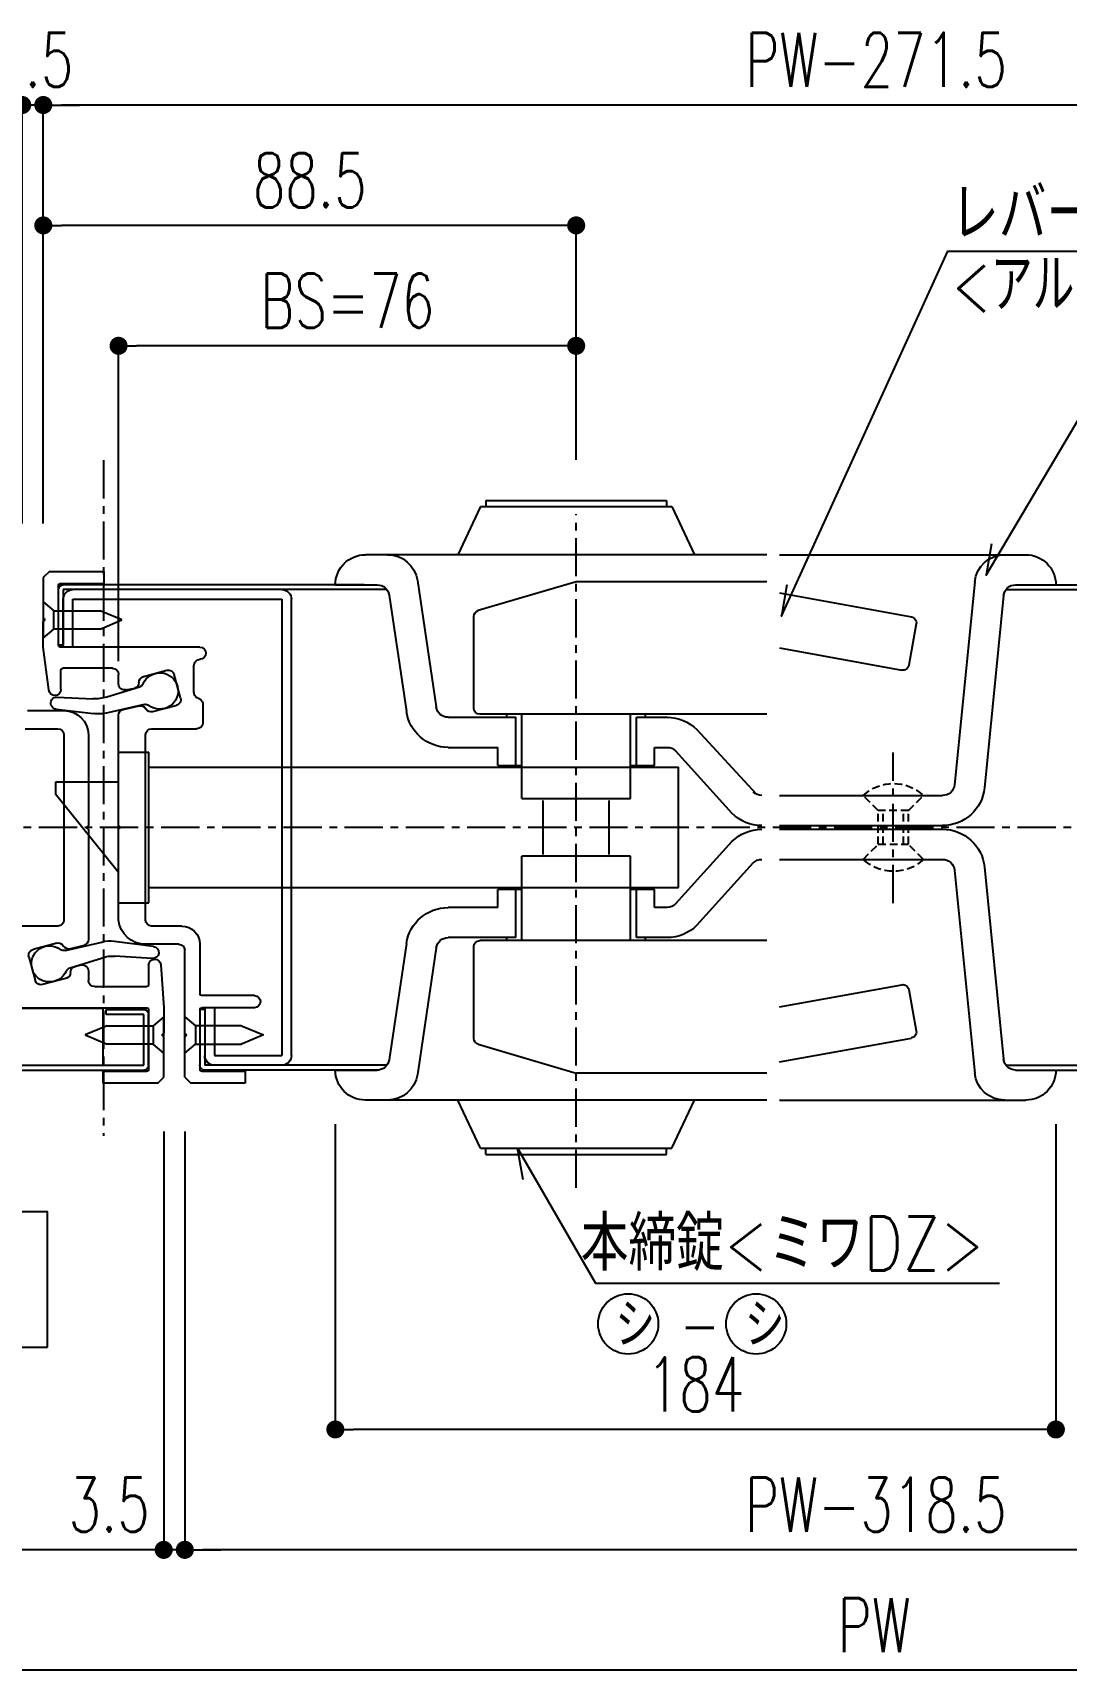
# Model space of a CAD drawing. Extents: x -275225 to 47266, y -41063 to 95295.
# Drawn here: x -223798.4 to -223626.8, y -21635.8 to -21363.8 of the extents above; entities that cross this region are included whole.
import ezdxf

# ---------------------------------------------------------------- set-up
doc = ezdxf.new("R2010")
doc.units = 0
doc.header["$LTSCALE"] = 0.2
doc.header["$PDMODE"] = 99
doc.header["$PDSIZE"] = 5
doc.linetypes.add('CENTER', pattern=[50.8, 31.75, -6.35, 6.35, -6.35])
doc.linetypes.add('HIDDEN', pattern=[9.525, 6.35, -3.175])
for name, color, linetype in [('_P18_製品', 4, 'Continuous'), ('_基準', 1, 'CENTER'), ('_文字', 3, 'Continuous'), ('_製品寸法', 9, 'Continuous'), ('OKAMURA-HIDDEN', 6, 'HIDDEN')]:
    doc.layers.add(name, color=color, linetype=linetype)
doc.styles.add('OKAMURA', font='SIMPLEX.shx', dxfattribs={"width": 0.7, "bigfont": 'BIGFONT.shx'})
doc.dimstyles.new('OKAMURA-003', dxfattribs={"dimscale": 3, "dimtxt": 3, "dimasz": 1, "dimexe": 0, "dimexo": 3, "dimgap": 1, "dimtad": 1, "dimdec": 3, "dimdsep": 46, "dimtxsty": 'OKAMURA', "dimblk1": 'DOT', "dimblk2": 'DOT', "dimsah": 1, "dimcen": 0, "dimclrd": 9, "dimclre": 9, "dimclrt": 3, "dimadec": 0, "dimazin": 0, "dimtfac": 1, "dimtdec": 3, "dimtix": 1, "dimtmove": 2, "dimatfit": 3, "dimldrblk": 'NONE', "dimfxl": 0, "dimtolj": 1, "dimarcsym": 0})

# ---------------------------------------------------------------- blocks, each defined once
blk = doc.blocks.new('_DOT')
at = {"color": 0, "linetype": 'ByBlock'}
blk.add_line((-0.5, 0), (-1, 0), dxfattribs=at)
at = {"color": 0, "linetype": 'ByBlock', "const_width": 0.5}
blk.add_lwpolyline([(-0.25, 0, 1), (0.25, 0, 1)], format="xyb", close=True, dxfattribs=at)
blk = doc.blocks.new('*D744')
at = {"layer": '_製品寸法', "color": 9, "lineweight": -2, "transparency": 16777216}
for p, q in [((-412, 50.5), (-412, 100)), ((-326.5, 100), (-409, 100)), ((-323.5, 61.05), (-323.5, 100))]:
    blk.add_line(p, q, dxfattribs=at)
at = {"layer": 'Defpoints', "color": 0, "transparency": 16777216}
for p in [(-412, 100), (-323.5, 52.05), (-412, 41.5)]:
    blk.add_point(p, dxfattribs=at)
at = {"layer": '_製品寸法', "color": 9, "lineweight": -2, "transparency": 16777216, "xscale": 3, "yscale": 3, "zscale": 3, "rotation": 180}
blk.add_blockref('_DOT', (-412, 100), dxfattribs=at)
at = {"layer": '_製品寸法', "color": 9, "lineweight": -2, "transparency": 16777216, "xscale": 3, "yscale": 3, "zscale": 3}
blk.add_blockref('_DOT', (-323.5, 100), dxfattribs=at)
at = {"layer": '_製品寸法', "color": 3, "transparency": 16777216, "insert": (-367.75, 107.5), "char_height": 9, "attachment_point": 5, "style": 'OKAMURA'}
blk.add_mtext('\\A1;88.5', dxfattribs=at)
blk = doc.blocks.new('_None')
blk = doc.blocks.new('*D745')
at = {"layer": '_製品寸法', "color": 9, "lineweight": -2, "transparency": 16777216}
for p, q in [((-399.5, 27.63), (-399.5, 80)), ((-326.5, 80), (-396.5, 80)), ((-323.5, 61.05), (-323.5, 80))]:
    blk.add_line(p, q, dxfattribs=at)
at = {"layer": 'Defpoints', "color": 0, "transparency": 16777216}
for p in [(-399.5, 80), (-323.5, 52.05), (-399.5, 18.63)]:
    blk.add_point(p, dxfattribs=at)
at = {"layer": '_製品寸法', "color": 9, "lineweight": -2, "transparency": 16777216, "xscale": 3, "yscale": 3, "zscale": 3, "rotation": 180}
blk.add_blockref('_DOT', (-399.5, 80), dxfattribs=at)
at = {"layer": '_製品寸法', "color": 9, "lineweight": -2, "transparency": 16777216, "xscale": 3, "yscale": 3, "zscale": 3}
blk.add_blockref('_DOT', (-323.5, 80), dxfattribs=at)
at = {"layer": '_製品寸法', "color": 3, "transparency": 16777216, "insert": (-361.5, 87.5), "char_height": 9, "attachment_point": 5, "style": 'OKAMURA'}
blk.add_mtext('\\A1;BS=76', dxfattribs=at)
blk = doc.blocks.new('*D748')
at = {"layer": '_製品寸法', "color": 9, "lineweight": -2, "transparency": 16777216}
for p, q in [((-392, -50.49), (-392, -120)), ((-388.5, -50.49), (-388.5, -120)), ((-395, -120), (-398, -120)), ((-388.5, -120), (-392, -120)), ((-385.5, -120), (-382.5, -120))]:
    blk.add_line(p, q, dxfattribs=at)
at = {"layer": 'Defpoints', "color": 0, "transparency": 16777216}
for p in [(-392, -41.49), (-388.5, -41.49), (-392, -120)]:
    blk.add_point(p, dxfattribs=at)
at = {"layer": '_製品寸法', "color": 9, "lineweight": -2, "transparency": 16777216, "xscale": 3, "yscale": 3, "zscale": 3}
blk.add_blockref('_DOT', (-392, -120), dxfattribs=at)
at = {"layer": '_製品寸法', "color": 9, "lineweight": -2, "transparency": 16777216, "xscale": 3, "yscale": 3, "zscale": 3, "rotation": 180}
blk.add_blockref('_DOT', (-388.5, -120), dxfattribs=at)
at = {"layer": '_製品寸法', "color": 3, "transparency": 16777216, "insert": (-401.07, -112.5), "char_height": 9, "attachment_point": 5, "style": 'OKAMURA'}
blk.add_mtext('\\A1;3.5', dxfattribs=at)
blk = doc.blocks.new('*D751')
at = {"layer": '_製品寸法', "color": 9, "lineweight": -2, "transparency": 16777216}
for p, q in [((-411.999878, 50.495076), (-411.999878, 120)), ((-138.383728, 120), (-408.999878, 120)), ((-135.383728, 50.495072), (-135.383728, 120))]:
    blk.add_line(p, q, dxfattribs=at)
at = {"layer": 'Defpoints', "color": 0, "transparency": 16777216}
for p in [(-411.999878, 120), (-411.999878, 41.495076), (-135.383728, 41.495072)]:
    blk.add_point(p, dxfattribs=at)
at = {"layer": '_製品寸法', "color": 9, "lineweight": -2, "transparency": 16777216, "xscale": 3, "yscale": 3, "zscale": 3, "rotation": 180}
blk.add_blockref('_DOT', (-411.999878, 120), dxfattribs=at)
at = {"layer": '_製品寸法', "color": 9, "lineweight": -2, "transparency": 16777216, "xscale": 3, "yscale": 3, "zscale": 3}
blk.add_blockref('_DOT', (-135.383728, 120), dxfattribs=at)
at = {"layer": '_製品寸法', "color": 3, "transparency": 16777216, "insert": (-273.691803, 127.5), "char_height": 9, "attachment_point": 5, "style": 'OKAMURA'}
blk.add_mtext('\\A1;PW-271.5', dxfattribs=at)
blk = doc.blocks.new('*D752')
at = {"layer": '_製品寸法', "color": 9, "lineweight": -2, "transparency": 16777216}
for p, q in [((-418.499878, 120), (-421.499878, 120)), ((-415.499878, 50.495503), (-415.499878, 120)), ((-411.999878, 120), (-415.499878, 120)), ((-411.999878, 50.495076), (-411.999878, 120)), ((-408.999878, 120), (-405.999878, 120))]:
    blk.add_line(p, q, dxfattribs=at)
at = {"layer": 'Defpoints', "color": 0, "transparency": 16777216}
for p in [(-415.499878, 120), (-415.499878, 41.495503), (-411.999878, 41.495076)]:
    blk.add_point(p, dxfattribs=at)
at = {"layer": '_製品寸法', "color": 9, "lineweight": -2, "transparency": 16777216, "xscale": 3, "yscale": 3, "zscale": 3}
blk.add_blockref('_DOT', (-415.499878, 120), dxfattribs=at)
at = {"layer": '_製品寸法', "color": 9, "lineweight": -2, "transparency": 16777216, "xscale": 3, "yscale": 3, "zscale": 3, "rotation": 180}
blk.add_blockref('_DOT', (-411.999878, 120), dxfattribs=at)
at = {"layer": '_製品寸法', "color": 3, "transparency": 16777216, "insert": (-413.749878, 127.5), "char_height": 9, "attachment_point": 5, "style": 'OKAMURA'}
blk.add_mtext('\\A1;3.5', dxfattribs=at)
blk = doc.blocks.new('*D754')
at = {"layer": '_製品寸法', "color": 9, "lineweight": -2, "transparency": 16777216}
for p, q in [((-547.999878, -50.495056), (-547.999878, -140)), ((0, -50.495056), (0, -140)), ((-3, -140), (-544.999878, -140))]:
    blk.add_line(p, q, dxfattribs=at)
at = {"layer": 'Defpoints', "color": 0, "transparency": 16777216}
for p in [(-547.999878, -41.495056), (0, -41.495056), (-547.999878, -140)]:
    blk.add_point(p, dxfattribs=at)
at = {"layer": '_製品寸法', "color": 9, "lineweight": -2, "transparency": 16777216, "xscale": 3, "yscale": 3, "zscale": 3, "rotation": 180}
blk.add_blockref('_DOT', (-547.999878, -140), dxfattribs=at)
at = {"layer": '_製品寸法', "color": 9, "lineweight": -2, "transparency": 16777216, "xscale": 3, "yscale": 3, "zscale": 3}
blk.add_blockref('_DOT', (0, -140), dxfattribs=at)
at = {"layer": '_製品寸法', "color": 3, "transparency": 16777216, "insert": (-273.999939, -132.5), "char_height": 9, "attachment_point": 5, "style": 'OKAMURA'}
blk.add_mtext('\\A1;PW', dxfattribs=at)
blk = doc.blocks.new('*D755')
at = {"layer": '_製品寸法', "color": 9, "lineweight": -2, "transparency": 16777216}
for p, q in [((-548, -50.5), (-548, -120)), ((-392, -50.49), (-392, -120)), ((-395, -120), (-545, -120))]:
    blk.add_line(p, q, dxfattribs=at)
at = {"layer": 'Defpoints', "color": 0, "transparency": 16777216}
for p in [(-548, -41.5), (-392, -41.49), (-548, -120)]:
    blk.add_point(p, dxfattribs=at)
at = {"layer": '_製品寸法', "color": 9, "lineweight": -2, "transparency": 16777216, "xscale": 3, "yscale": 3, "zscale": 3, "rotation": 180}
blk.add_blockref('_DOT', (-548, -120), dxfattribs=at)
at = {"layer": '_製品寸法', "color": 9, "lineweight": -2, "transparency": 16777216, "xscale": 3, "yscale": 3, "zscale": 3}
blk.add_blockref('_DOT', (-392, -120), dxfattribs=at)
at = {"layer": '_製品寸法', "color": 3, "transparency": 16777216, "insert": (-470, -112.5), "char_height": 9, "attachment_point": 5, "style": 'OKAMURA'}
blk.add_mtext('\\A1;156', dxfattribs=at)
blk = doc.blocks.new('*D756')
at = {"layer": '_製品寸法', "color": 9, "lineweight": -2, "transparency": 16777216}
for p, q in [((-363.5, -49.3), (-363.5, -100)), ((-243.83, -49.3), (-243.83, -100)), ((-246.83, -100), (-360.5, -100))]:
    blk.add_line(p, q, dxfattribs=at)
at = {"layer": 'Defpoints', "color": 0, "transparency": 16777216}
for p in [(-363.5, -40.3), (-243.83, -40.3), (-363.5, -100)]:
    blk.add_point(p, dxfattribs=at)
at = {"layer": '_製品寸法', "color": 9, "lineweight": -2, "transparency": 16777216, "xscale": 3, "yscale": 3, "zscale": 3, "rotation": 180}
blk.add_blockref('_DOT', (-363.5, -100), dxfattribs=at)
at = {"layer": '_製品寸法', "color": 9, "lineweight": -2, "transparency": 16777216, "xscale": 3, "yscale": 3, "zscale": 3}
blk.add_blockref('_DOT', (-243.83, -100), dxfattribs=at)
at = {"layer": '_製品寸法', "color": 3, "transparency": 16777216, "insert": (-303.67, -92.5), "char_height": 9, "attachment_point": 5, "style": 'OKAMURA'}
blk.add_mtext('\\A1;184', dxfattribs=at)
blk = doc.blocks.new('A$C50CE285F')
at = {"layer": '_P18_製品'}
for p, q in [((307.62, 53.3), (303.86, 45.3)), ((339.37, 53.3), (307.62, 53.3)), ((338.5, 54.3), (308.5, 54.3)), ((308.5, 54.3), (308.5, 53.3)), ((338.5, 54.3), (338.5, 53.3)), ((339.37, 53.3), (343.14, 45.3)), ((252.32, 45.3), (248.83, 45.3)), ((289.72, 45.3), (252.35, 45.3)), ((291.82, 45.3), (358.5, 45.3)), ((257.29, 40.81), (260.65, 7.1)), ((349.87, 41.03), (346.75, 20.01)), ((410.99, 42.5), (401.95, 42.5)), ((401.95, 42.5), (401.95, 40.49)), ((410.99, 42.5), (412, 41.5)), ((412, 41.5), (412, 34.77)), ((243.83, 40.3), (138.7, 40.3)), ((252.12, 39.5), (138.7, 39.5)), ((250.51, 40.3), (243.83, 40.3)), ((252.5, 38.5), (255.68, 6.59)), ((289.72, 38.96), (267.82, 34.98)), ((291.82, 40.8), (323.5, 40.8)), ((323.5, 40.8), (339.78, 36.01)), ((354.56, 38.59), (351.7, 19.27)), ((354.94, 39.5), (408.68, 39.5)), ((363.5, 40.3), (356.54, 40.3)), ((358.69, 40.3), (408.68, 40.3)), ((401.95, 40.49), (409.19, 40.49)), ((408.68, 39.5), (408.68, 30.25)), ((409.49, 30.25), (409.49, 40.2)), ((409.49, 30.25), (409.49, 39.5)), ((370.8, -37.89), (370.8, 37.89)), ((372.4, 37.89), (372.4, -37.89)), ((407.08, 37.89), (372.4, 37.89)), ((407.08, 29.95), (407.08, 37.89)), ((408.68, 29.95), (408.68, 37.89)), ((412, 37.49), (412, 31.46)), ((267.01, 33.81), (268.26, 26.93)), ((340.5, 19.8), (340.5, 35.05)), ((412, 34.77), (411.7, 34.47)), ((412, 34.17), (411.7, 34.47)), ((412, 29.95), (412, 34.17)), ((386, 29.95), (409.19, 29.95)), ((408.68, 30.25), (409.49, 30.25)), ((411.1, 22.84), (412, 29.95)), ((289.72, 29.81), (269.43, 26.12)), ((385.97, 27.94), (386, 27.94)), ((386.98, 22.41), (386.98, 26.93)), ((389.2, 21.51), (390.24, 25.4)), ((395.5, 25.03), (391.47, 26.11)), ((399.5, 23.83), (399.5, 25.43)), ((400.5, 26.43), (408.78, 26.43)), ((409.09, 22.91), (409.09, 26.13)), ((372.4, 23.92), (372.4, -16.08)), ((396.03, 23.31), (401.44, 21.65)), ((398.24, 22.86), (396.76, 23.13)), ((385.47, 17.39), (385.47, 20.4)), ((386, 21.29), (386.45, 21.53)), ((393.82, 19.23), (389.91, 20.28)), ((395.26, 20.42), (401.29, 19.03)), ((398.76, 19.6), (396.09, 20.19)), ((409.87, 19.66), (403.66, 18.91)), ((409.69, 21.66), (403.8, 21.36)), ((414.61, 19.4), (408.58, 19.4)), ((291.82, 18.8), (339.5, 18.8)), ((313.5, 18.3), (308.4, 18.3)), ((312, 18.3), (312, 18.8)), ((313.5, 10.3), (313.5, 18.3)), ((314.5, 4.8), (314.5, 18.8)), ((332.5, 4.8), (332.5, 18.8)), ((333.5, 10.3), (333.5, 18.3)), ((344.77, 18.3), (333.5, 18.3)), ((335, 18.3), (335, 18.8)), ((394.01, 16.38), (386.48, 16.38)), ((399.5, 0.3), (399.5, 18.63)), ((415, 16.38), (409.59, 16.38)), ((293.56, 5.51), (303.45, 16.25)), ((395.02, -15.38), (395.02, 15.38)), ((404.5, 15.38), (404.5, 0.3)), ((408.58, 15.38), (408.58, -15.38)), ((306.98, 12.71), (297.62, 2.35)), ((310.5, 13.3), (308.4, 13.3)), ((310.5, 10.3), (310.5, 13.3)), ((344.77, 13.3), (336.5, 13.3)), ((336.5, 10.3), (336.5, 13.3)), ((394.5, -12.5), (394.5, 12.5)), ((399.5, 12.5), (394.5, 12.5)), ((399.5, -12.5), (399.5, 12.5)), ((394.5, 10), (306.5, 10)), ((306.5, -10), (306.5, 10)), ((314.5, 10.3), (310.5, 10.3)), ((336.5, 10.3), (332.5, 10.3)), ((399.5, 7.5), (409.98, 7.5)), ((399.5, -7.5), (409.98, 5.5)), ((409.98, 7.5), (409.98, 5.5)), ((289.72, 5.3), (262.64, 5.3)), ((332.5, 4.8), (314.5, 4.8)), ((318, -4.5), (318, 4.5)), ((329, -4.5), (329, 4.5)), ((289.72, 0.3), (262.64, 0.3)), ((399.5, 0.3), (399.2, 0)), ((399.5, 0.3), (399.2, 0)), ((399.5, -0.3), (399.2, 0)), ((404.5, 0.3), (404.8, 0)), ((289.72, -0.3), (262.64, -0.3)), ((297.62, -2.35), (306.98, -12.71)), ((399.5, -0.3), (399.2, 0)), ((399.5, -15.38), (399.5, -0.3)), ((399.5, -11.3), (399.5, -0.6)), ((404.5, -0.3), (404.8, 0)), ((404.5, -0.3), (404.5, -18.63)), ((289.72, -5.3), (262.64, -5.3)), ((314.5, -18.8), (314.5, -4.8)), ((314.5, -4.8), (332.5, -4.8)), ((332.5, -18.8), (332.5, -4.8)), ((255.68, -6.59), (252.5, -38.5)), ((260.65, -7.1), (257.35, -40.3)), ((303.45, -16.25), (294.08, -5.88)), ((394.5, -10), (306.5, -10)), ((310.5, -13.3), (310.5, -10.3)), ((310.5, -10.3), (314.5, -10.3)), ((313.5, -18.3), (313.5, -10.3)), ((332.5, -10.3), (336.5, -10.3)), ((333.5, -18.3), (333.5, -10.3)), ((336.5, -13.3), (336.5, -10.3)), ((308.4, -13.3), (310.5, -13.3)), ((336.5, -13.3), (344.77, -13.3)), ((399.5, -12.5), (394.5, -12.5)), ((291.82, -18.8), (339.5, -18.8)), ((308.4, -18.3), (313.5, -18.3)), ((312, -18.8), (312, -18.3)), ((333.5, -18.3), (344.77, -18.3)), ((335, -18.8), (335, -18.3)), ((389, -16.38), (394.01, -16.38)), ((393.7, -19.78), (400.23, -18.92)), ((408.34, -20.42), (402.26, -19.04)), ((409.59, -16.38), (417.01, -16.38)), ((340.5, -35.05), (340.5, -19.8)), ((346.75, -20.01), (349.76, -40.3)), ((351.7, -19.27), (354.56, -38.59)), ((385.99, -19.4), (385.99, -27.64)), ((388.5, -34.17), (388.5, -20.4)), ((389.5, -19.4), (395.02, -19.4)), ((393.91, -21.78), (400.11, -21.38)), ((407.56, -23.31), (402.19, -21.67)), ((405.24, -19.6), (407.5, -20.19)), ((409.77, -19.23), (413.69, -20.28)), ((414.4, -21.51), (413.36, -25.39)), ((392.5, -22.84), (392, -29.95)), ((394.51, -22.91), (394.51, -26.13)), ((404.5, -23.83), (404.5, -25.43)), ((405.76, -22.86), (406.84, -23.13)), ((268.26, -26.93), (267.01, -33.81)), ((289.72, -29.81), (269.43, -26.12)), ((403.49, -26.43), (394.81, -26.43)), ((408.1, -25.03), (412.13, -26.11)), ((376.94, -27.94), (385.69, -27.94)), ((376.94, -29.95), (385.69, -29.95)), ((383.58, -29.95), (383.58, -37.89)), ((385.18, -29.95), (385.18, -37.89)), ((385.18, -30.25), (385.18, -39.5)), ((385.18, -30.25), (385.99, -30.25)), ((385.99, -30.25), (385.99, -40.2)), ((385.99, -30.25), (385.99, -39.5)), ((388.5, -37.49), (388.5, -31.46)), ((392, -29.95), (392, -34.17)), ((392, -37.49), (392, -31.46)), ((394.51, -30.25), (394.51, -40.2)), ((394.51, -39.5), (394.51, -31.05)), ((416.99, -29.95), (394.81, -29.95)), ((401.55, -30.25), (395.32, -30.25)), ((395.32, -31.05), (401.55, -31.05)), ((395.32, -39.5), (395.32, -31.05)), ((401.55, -31.05), (401.55, -30.25)), ((537.5, -30), (402.05, -30)), ((402.05, -39.5), (402.05, -30)), ((289.72, -38.96), (267.82, -34.98)), ((388.5, -34.17), (388.2, -34.47)), ((388.5, -34.77), (388.2, -34.47)), ((388.5, -41.49), (388.5, -34.77)), ((392, -34.17), (392.3, -34.47)), ((392, -34.77), (392.3, -34.47)), ((392, -41.49), (392, -34.77)), ((339.78, -36.01), (326.9, -39.8)), ((383.58, -37.89), (372.4, -37.89)), ((252.12, -39.5), (162.32, -39.5)), ((243.83, -40.3), (162.32, -40.3)), ((250.51, -40.3), (243.83, -40.3)), ((257.35, -40.3), (257.29, -40.81)), ((291.82, -40.8), (323.5, -40.8)), ((326.9, -39.8), (323.5, -40.8)), ((349.76, -40.3), (349.87, -41.03)), ((354.94, -39.5), (385.18, -39.5)), ((356.16, -40.3), (385.18, -40.3)), ((363.5, -40.3), (356.54, -40.3)), ((385.69, -40.49), (378.45, -40.49)), ((378.45, -40.49), (378.45, -42.5)), ((402.05, -40.49), (394.81, -40.49)), ((545.2, -39.5), (395.32, -39.5)), ((545.18, -40.3), (395.32, -40.3)), ((402.05, -42.5), (402.05, -40.49)), ((378.45, -42.5), (387.49, -42.5)), ((388.5, -41.5), (387.49, -42.5)), ((393, -42.5), (392, -41.49)), ((393, -42.5), (402.05, -42.5)), ((252.32, -45.3), (248.83, -45.3)), ((289.72, -45.3), (252.3, -45.3)), ((291.82, -45.3), (358.5, -45.3)), ((307.62, -53.3), (303.86, -45.3)), ((339.37, -53.3), (343.14, -45.3)), ((339.37, -53.3), (307.62, -53.3)), ((308.5, -54.3), (308.5, -53.3)), ((338.5, -54.3), (308.5, -54.3)), ((338.5, -54.3), (338.5, -53.3))]:
    blk.add_line(p, q, dxfattribs=at)
at = {"layer": '_P18_製品', "color": 6}
for p, q in [((398.94, 34.47), (402.57, 35.98)), ((410.24, 35.98), (402.57, 35.98)), ((412, 37.49), (410.24, 35.98)), ((410.24, 32.96), (410.24, 35.98)), ((402.57, 32.96), (398.94, 34.47)), ((402.57, 32.96), (410.24, 32.96)), ((412, 31.46), (410.24, 32.96)), ((388.5, -31.46), (386.74, -32.96)), ((392, -31.46), (393.76, -32.96)), ((379.07, -32.96), (375.44, -34.47)), ((375.44, -34.47), (379.07, -35.98)), ((379.07, -32.96), (386.74, -32.96)), ((386.74, -32.96), (386.74, -35.98)), ((401.42, -32.96), (393.76, -32.96)), ((393.76, -32.96), (393.76, -35.98)), ((401.42, -32.96), (405.06, -34.47)), ((405.06, -34.47), (401.42, -35.98)), ((386.74, -35.98), (379.07, -35.98)), ((388.5, -37.49), (386.74, -35.98)), ((392, -37.49), (393.76, -35.98)), ((393.76, -35.98), (401.42, -35.98))]:
    blk.add_line(p, q, dxfattribs=at)
at = {"layer": '_P18_製品'}
for centre, radius, start, end in [((248.83, 40.3), 5, 90, 180), ((252.32, 40.3), 5, 5.8542, 90), ((354.81, 40.3), 5, 90, 171.573), ((358.5, 40.3), 5, 0, 90), ((250.51, 38.3), 2, 5.8528, 90), ((356.54, 38.3), 2, 90, 171.5731), ((372.4, 37.89), 1.61, 90, 180), ((407.08, 37.89), 1.61, 0, 90), ((408.68, 39.5), 0.804, 0, 90), ((409.2, 40.2), 0.292, 0.3188, 91.7971), ((339.5, 35.05), 1, 0, 73.6093), ((268, 33.99), 1, 100.3086, 190.3143), ((386, 28.94), 1, 90, 180), ((409.19, 30.25), 0.301, 270, 0), ((386, 28.94), 1, 180, 270), ((385.97, 26.93), 1, 0, 90), ((269.25, 27.11), 1, 190.3106, 280.3123), ((392.63, 22.67), 3.01, 23.4075, 306.5925), ((391.21, 25.14), 1.01, 74.9925, 164.9914), ((395.12, 24.09), 1.01, 359.4646, 74.989), ((400.5, 25.43), 1, 90, 180), ((408.78, 26.13), 0.301, 0, 90), ((385.97, 22.41), 1, 298.0639, 0), ((396.32, 24.27), 1, 203.4068, 253.3539), ((397.13, 24.07), 1.01, 179.4682, 254.9942), ((398.49, 23.83), 1, 254.9997, 0), ((410.09, 22.91), 1.01, 180.0453, 356.0455), ((339.5, 19.8), 1, 270, 0), ((344.77, 20.3), 2, 270, 351.5731), ((344.78, 20.3), 7, 269.9926, 351.5709), ((386.48, 20.4), 1, 118.0761, 180), ((390.17, 21.25), 1.01, 164.9937, 254.9942), ((394.08, 20.2), 1.01, 255.0164, 330.5406), ((395.03, 19.45), 1, 76.647, 126.5925), ((395.83, 19.22), 1, 74.9881, 150.5105), ((398.49, 18.63), 1.01, 359.9903, 74.9906), ((403.44, 28.03), 6.68, 252.5601, 273.0746), ((408.57, 15.33), 4.07, 89.8731, 179.2499), ((409.78, 20.66), 1, 275, 95.0017), ((308.4, 11.3), 7, 90.0082, 135.0083), ((386.48, 17.39), 1, 180, 270), ((394.01, 15.38), 1, 0, 90), ((402.83, 25.53), 6.68, 256.6637, 277.1819), ((409.59, 15.38), 1, 90, 180), ((308.4, 11.3), 2, 90, 135.0009), ((262.64, 7.3), 7, 185.8548, 270), ((262.64, 7.3), 2, 185.8563, 270), ((292.67, 7.3), 2, 270, 314.9997), ((292.67, 7.3), 7, 270, 314.9999), ((262.64, -7.3), 7, 90, 174.144), ((292.67, -7.3), 7, 45.0058, 90.0057), ((262.64, -7.3), 2, 90, 174.1449), ((292.67, -7.3), 2, 45.0003, 90), ((308.4, -11.3), 2, 224.9798, 269.9799), ((344.78, -20.3), 7, 8.4297, 90.0074), ((308.4, -11.3), 7, 224.9999, 270), ((394.01, -15.38), 1, 270, 0), ((395.08, -14.96), 4.44, 269.1643, 354.6018), ((409.59, -15.38), 1, 180, 270), ((339.5, -19.8), 1, 0, 90), ((344.77, -20.3), 2, 8.4217, 90), ((389, -19.4), 3.01, 90, 180), ((401.01, -23.32), 4.47, 73.6751, 100.0384), ((405.5, -18.63), 1.01, 179.9866, 254.987), ((389.5, -20.4), 1, 90, 180), ((393.81, -20.78), 1, 96.0033, 276.0016), ((400.51, -26.11), 4.75, 69.2916, 94.8464), ((407.76, -19.21), 1, 254.9899, 330.5123), ((410.97, -22.67), 3.01, 203.4071, 126.5925), ((408.57, -19.45), 1, 256.6453, 306.5925), ((409.51, -20.2), 1.01, 75.016, 150.5395), ((413.43, -21.25), 1.01, 344.9938, 74.996), ((393.51, -22.91), 1.01, 0.044, 176.0439), ((405.5, -23.83), 1, 75.0015, 180), ((406.46, -24.07), 1.01, 359.4718, 74.9942), ((408.47, -24.09), 1.01, 179.4669, 254.9889), ((407.28, -24.27), 1, 23.4078, 73.3557), ((269.25, -27.11), 1, 79.6895, 169.693), ((394.81, -26.13), 0.301, 180, 270), ((403.49, -25.43), 1, 270, 0), ((412.39, -25.13), 1.01, 254.9962, 344.9927), ((376.94, -28.94), 1, 90, 180), ((376.94, -28.94), 1, 180, 270), ((385.69, -27.64), 0.301, 270, 0), ((385.69, -30.25), 0.301, 0, 90), ((394.81, -30.25), 0.301, 90, 180), ((395.32, -31.05), 0.804, 90, 180), ((268, -33.99), 1, 169.6896, 259.6946), ((339.5, -35.05), 1, 286.3865, 0), ((372.4, -37.89), 1.61, 180, 270), ((383.58, -37.89), 1.61, 270, 0), ((248.83, -40.3), 5, 180, 270), ((250.51, -38.3), 2, 270, 354.1431), ((356.54, -38.3), 2, 188.4257, 270), ((358.5, -40.3), 5, 270, 0), ((385.18, -39.5), 0.804, 270, 0), ((385.69, -40.2), 0.292, 268.2307, 359.6863), ((395.32, -39.5), 0.804, 180, 270), ((394.8, -40.2), 0.292, 180.3137, 271.7693), ((252.32, -40.3), 5, 270, 354.1431), ((354.81, -40.3), 5, 188.4299, 270)]:
    blk.add_arc(centre, radius, start, end, dxfattribs=at)
at = {"layer": '_基準'}
for p, q in [((402, 60.99), (402, -51.25)), ((323.5, -59.89), (323.5, 52.05)), ((270.83, -12.57), (270.83, 12.47)), ((0, 0), (548, 0))]:
    blk.add_line(p, q, dxfattribs=at)
at = {"layer": 'OKAMURA-HIDDEN'}
for p, q in [((268.33, 2.8), (265.83, 5.3)), ((268.33, -2.8), (268.33, 2.8)), ((268.33, 2.8), (273.33, 2.8)), ((269.13, -2.8), (269.13, 2.8)), ((272.53, -2.8), (272.53, 2.8)), ((273.33, 2.8), (275.83, 5.3)), ((273.33, -2.8), (273.33, 2.8)), ((265.83, -5.3), (268.33, -2.8)), ((273.33, -2.8), (268.33, -2.8)), ((275.83, -5.3), (273.33, -2.8))]:
    blk.add_line(p, q, dxfattribs=at)
for centre, start, end in [((270.83, 0.05), 46.3972, 133.6042), ((270.83, -0.05), 226.3972, 313.6031)]:
    blk.add_arc(centre, 7.25, start, end, dxfattribs=at)
blk = doc.blocks.new('*D757')
at = {"layer": '_製品寸法', "color": 9, "lineweight": -2, "transparency": 16777216}
for p, q in [((-388.499695, -50.494534), (-388.499695, -120)), ((-158.999695, -50.49501), (-158.999695, -120)), ((-161.999695, -120), (-385.499695, -120))]:
    blk.add_line(p, q, dxfattribs=at)
at = {"layer": 'Defpoints', "color": 0, "transparency": 16777216}
for p in [(-388.499695, -41.494534), (-158.999695, -41.49501), (-388.499695, -120)]:
    blk.add_point(p, dxfattribs=at)
at = {"layer": '_製品寸法', "color": 9, "lineweight": -2, "transparency": 16777216, "xscale": 3, "yscale": 3, "zscale": 3, "rotation": 180}
blk.add_blockref('_DOT', (-388.499695, -120), dxfattribs=at)
at = {"layer": '_製品寸法', "color": 9, "lineweight": -2, "transparency": 16777216, "xscale": 3, "yscale": 3, "zscale": 3}
blk.add_blockref('_DOT', (-158.999695, -120), dxfattribs=at)
at = {"layer": '_製品寸法', "color": 3, "transparency": 16777216, "insert": (-273.749695, -112.5), "char_height": 9, "attachment_point": 5, "style": 'OKAMURA'}
blk.add_mtext('\\A1;PW-318.5', dxfattribs=at)
blk = doc.blocks.new('*U743')
at = {"layer": '_文字', "color": 9}
for points in [[(-288.5004, 40.3153), (-289.4243, 35.0753), (-261.7664, 95.6973), (-136.8003, 95.6973)], [(-254.5035, 47.1273), (-255.4275, 41.8872), (-239.6409, 68.5199), (-139.7552, 68.5199)], [(-332.3255, -58.5401), (-333.2495, -53.3), (-320.307, -75.7171), (-253.1872, -75.7171)]]:
    blk.add_lwpolyline(points, dxfattribs=at)
at = {"layer": '_文字'}
blk.add_lwpolyline([(-411.2917, -86.3266), (-411.2917, -63.8266), (-531.2917, -63.8266), (-531.2917, -86.3266)], close=True, dxfattribs=at)
for centre in [(-314.8605, -82.4705), (-293.6007, -82.4705)]:
    blk.add_circle(centre, 5, dxfattribs=at)
at = {"layer": '_P18_製品', "xscale": -1}
blk.add_blockref('A$C50CE285F', (0, 0), dxfattribs=at)
at = {"layer": '_文字', "style": 'OKAMURA'}
for s, height, width, p in [('レバーハンドル（オカムラ仕様）', 9, 0.8, (-261.2312, 97.4905)), ('<アルミ鋳物 バフ アルマイト仕上>', 9, 0.7, (-261.0888, 85.6444)), ('本締錠<ミワDZ>', 9, 0.8, (-322.7298, -73.5999)), ('シ - シ', 7.5, 0.8, (-317.004, -86.3608))]:
    blk.add_text(s, height=height, dxfattribs=dict(at, width=width)).set_placement(p)
at = {"layer": '_製品寸法'}
for base, p1, p2, picture, middle in [((-415.4999, 120), (-411.9999, 41.4951), (-415.4999, 41.4955), '*D752', (-413.7499, 127.5)), ((-411.9999, 100), (-323.4999, 52.0549), (-411.9999, 41.4951), '*D744', (-367.7499, 107.5))]:
    dim = blk.add_linear_dim(base=base, p1=p1, p2=p2, angle=180, dimstyle='OKAMURA-003', dxfattribs=at)
    dim.commit()
    dim.dimension.update_dxf_attribs({"geometry": picture, "text_midpoint": middle})
for base, p1, p2, text, picture, middle in [((-411.9999, 120), (-135.3837, 41.4951), (-411.9999, 41.4951), 'PW-271.5', '*D751', (-273.6918, 127.5)), ((-399.5, 80), (-323.4999, 52.0549), (-399.5, 18.626), 'BS=<>', '*D745', (-361.5, 87.5)), ((-363.5011, -100), (-243.8331, -40.3001), (-363.5011, -40.3001), '184', '*D756', (-303.6671, -92.5)), ((-547.9999, -120), (-391.9997, -41.4945), (-547.9999, -41.495), '156', '*D755', (-469.9998, -112.5)), ((-547.9999, -140), (0, -41.4951), (-547.9999, -41.4951), 'PW', '*D754', (-273.9999, -132.5)), ((-388.4997, -120), (-158.9997, -41.495), (-388.4997, -41.4945), 'PW-318.5', '*D757', (-273.7497, -112.5))]:
    dim = blk.add_linear_dim(base=base, p1=p1, p2=p2, angle=180, text=text, dimstyle='OKAMURA-003', dxfattribs=at)
    dim.commit()
    dim.dimension.update_dxf_attribs({"geometry": picture, "text_midpoint": middle})
dim = blk.add_linear_dim(base=(-391.9997, -120), p1=(-388.4997, -41.4945), p2=(-391.9997, -41.4945), angle=180, dimstyle='OKAMURA-003', dxfattribs=at)
dim.commit()
dim.dimension.update_dxf_attribs({"geometry": '*D748', "text_midpoint": (-401.0696, -112.5), "dimtype": 160})

msp = doc.modelspace()

# ---------------------------------------------------------------- block references
msp.add_blockref('*U743', (-223384.68, -21495.79))

doc.saveas('drawing.dxf')
